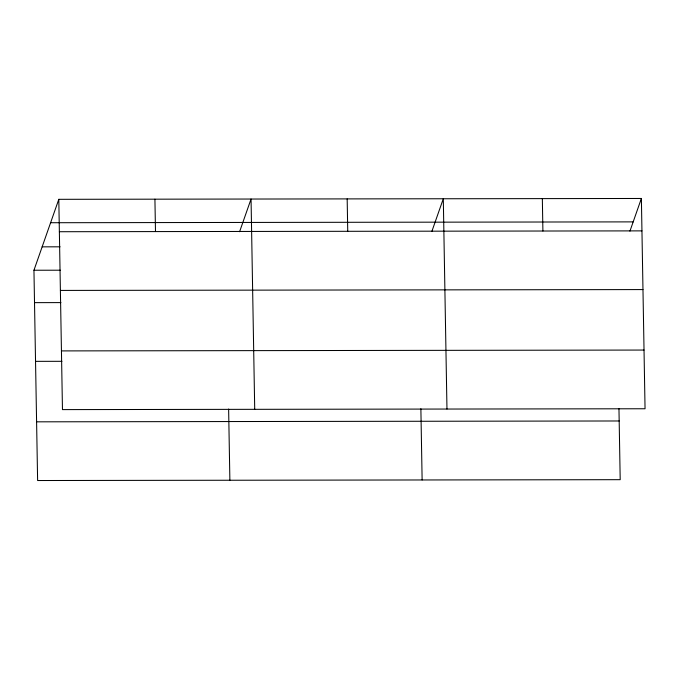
<?xml version="1.0" encoding="UTF-8"?>
<svg xmlns="http://www.w3.org/2000/svg" width="679" height="679" viewBox="0 0 679 679"><rect width="100%" height="100%" fill="white"/><g stroke="black" fill="none" stroke-linecap="round" stroke-linejoin="round"><path stroke-width="1.02" d="M618.959 408.461L620.199 479.68L37.617 480.528L33.95 270.242L58.801 199.32L641.383 198.472L645.05 408.758L62.468 409.607L58.801 199.32M239.602 231.717L251.052 199.04L254.718 409.327M431.852 231.437L443.302 198.76L446.969 409.047M629.934 231.149L641.383 198.472M50.602 222.729L633.176 221.88M59.362 231.726L641.944 230.877M42.149 246.842L60.108 246.817M33.95 270.242L60.355 270.208M60.389 290.425L642.971 289.577M34.519 302.647L60.923 302.605M61.441 350.907L644.023 350.058M35.537 361.347L61.95 361.313M36.598 421.829L619.18 420.98M542.343 198.616L542.903 231.021M420.878 408.75L422.126 479.968M347.173 198.905L347.741 231.301M228.628 409.03L229.875 480.248M154.922 199.185L155.491 231.581"/></g></svg>
